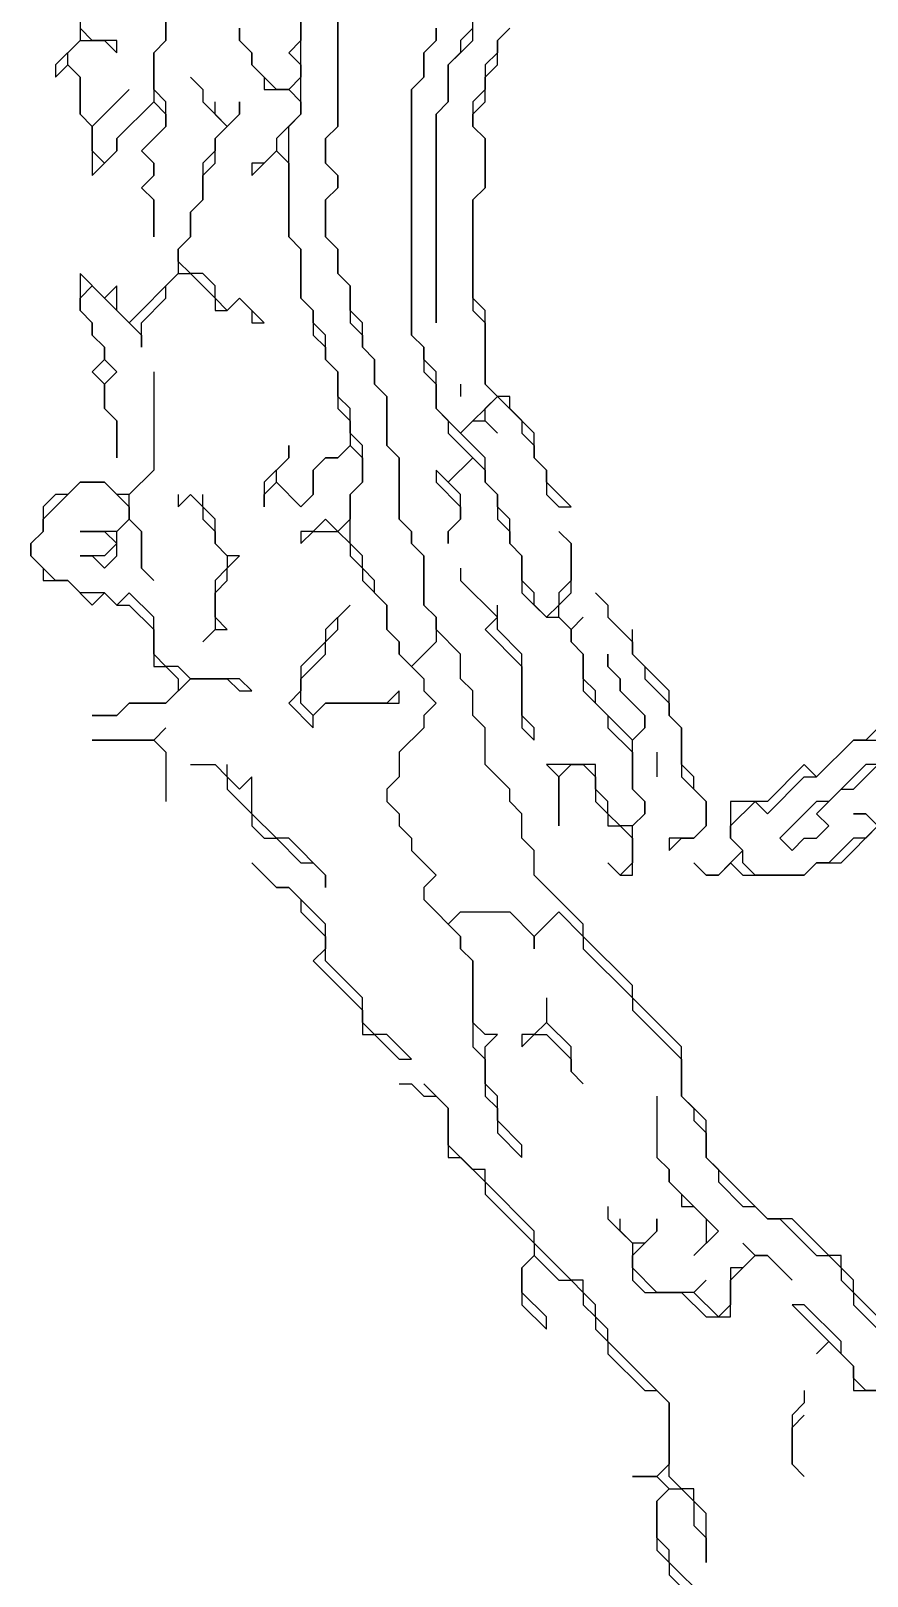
# Model space of a CAD drawing. Header units: metres. Extents: x 76363 to 76886, y 81203 to 81673.
# Drawn here: x 76475.8 to 76503, y 81456.2 to 81506.5 of the extents above; entities that cross this region are included whole.
import ezdxf

# ---------------------------------------------------------------- set-up
doc = ezdxf.new("R2010")
doc.units = ezdxf.units.M

msp = doc.modelspace()

# ---------------------------------------------------------------- linework, layer by layer
for points in [[(76477.4, 81509.4, 218.51), (76477.4, 81506.2, 218.4), (76476.6, 81505.4, 218.34), (76476.6, 81505, 218.4), (76477, 81505.4, 218.34), (76477.4, 81505, 218.55), (76477.4, 81503.8, 218.73), (76477.8, 81503.4, 218.83), (76477.8, 81501.8, 218.87), (76478.6, 81502.6, 219.28), (76478.6, 81503, 219.202), (76479.8, 81504.2, 219.54), (76480.2, 81503.8, 219.795), (76480.2, 81503.4, 219.925), (76479.4, 81502.6, 219.457), (76479.8, 81502.2, 219.54), (76479.8, 81501.8, 219.47), (76479.4, 81501.4, 219.305), (76479.8, 81501, 219.484), (76479.8, 81499.8, 219.695), (76479.8, 81501, 219.484), (76479.4, 81501.4, 219.305), (76479.8, 81501.8, 219.47), (76479.8, 81502.2, 219.54), (76479.4, 81502.6, 219.457), (76480.2, 81503.4, 219.925), (76480.2, 81504.2, 219.805), (76479.8, 81504.6, 219.555), (76479.8, 81505.8, 219.49), (76480.2, 81506.2, 219.82), (76480.2, 81507, 219.93)], [(76484.6, 81509.4, 224.075), (76484.6, 81506.2, 224.68), (76484.2, 81505.8, 224.11), (76484.6, 81505.4, 224.813), (76484.6, 81505, 224.903), (76484.2, 81504.6, 223.923), (76483.8, 81504.6, 223.16), (76483, 81505.4, 221.995), (76483, 81505.8, 222.182), (76482.6, 81506.2, 221.662), (76482.6, 81506.6, 221.543)], [(76485.8, 81508.6, 227.18), (76485.8, 81503.4, 227.715), (76485.4, 81503, 227.032), (76485.4, 81502.2, 227.121), (76485.8, 81501.8, 227.53), (76485.8, 81501.4, 227.475), (76485.4, 81501, 227.16), (76485.4, 81499.8, 227.387), (76485.8, 81499.4, 227.5), (76485.8, 81498.6, 227.435), (76486.2, 81498.2, 227.645), (76486.2, 81497, 227.483), (76486.6, 81496.6, 227.645), (76486.6, 81496.2, 227.52), (76487, 81495.8, 227.76), (76487, 81495, 227.59), (76487.4, 81494.6, 227.657), (76487.4, 81493, 227.215), (76487.8, 81492.6, 227.43), (76487.8, 81490.6, 226.81), (76488.2, 81490.2, 226.975), (76488.2, 81489.8, 226.96), (76488.6, 81489.4, 226.94), (76488.6, 81487.8, 226.68), (76489, 81487.4, 226.847), (76489, 81486.6, 226.81), (76488.2, 81485.8, 225.007), (76487.8, 81486.2, 224.975), (76487.8, 81486.6, 225.076), (76487.4, 81487, 224.1), (76487.4, 81487.8, 224.305), (76487, 81488.2, 223.678), (76487, 81488.6, 223.885), (76486.6, 81489, 223.327), (76486.6, 81489.4, 223.403), (76486.2, 81489.8, 223.026), (76486.2, 81491.4, 224.18), (76486.6, 81491.8, 224.827), (76486.6, 81493, 225.453), (76486.2, 81493.4, 225.077), (76486.2, 81494.2, 225.483), (76485.8, 81494.6, 225.112), (76485.8, 81495.4, 225.491), (76485.4, 81495.8, 224.89), (76485.4, 81496.6, 225.183), (76485, 81497, 224.743), (76485, 81497.4, 224.877), (76484.6, 81497.8, 224.447), (76484.6, 81499.4, 225.197), (76484.2, 81499.8, 224.677), (76484.2, 81503.4, 223.468), (76484.6, 81503.8, 224.246), (76484.6, 81509.4, 224.075)], [(76503.4, 81464.6, 227.865), (76502.6, 81465.4, 227.75), (76502.6, 81465.8, 227.84), (76502.2, 81466.2, 227.825), (76502.2, 81466.6, 227.88), (76501.8, 81466.6, 227.823), (76500.6, 81467.8, 227.71), (76499.8, 81467.8, 227.71), (76497.8, 81469.8, 227.322), (76497.8, 81471, 227.475), (76497, 81471.8, 227.232), (76497, 81473.4, 227.43), (76495.4, 81475, 227.315), (76495.4, 81475.4, 227.34), (76493.8, 81477, 227.062), (76493.8, 81477.4, 227.045), (76492.2, 81479, 226.69), (76492.2, 81479.8, 226.81), (76491.8, 81480.2, 226.67), (76491.8, 81481, 226.87), (76491.4, 81481.4, 226.77), (76491.4, 81481.8, 226.745), (76490.6, 81482.6, 226.765), (76490.6, 81483.8, 226.835), (76490.2, 81484.2, 226.777), (76490.2, 81485, 226.81), (76489.8, 81485.4, 226.68), (76489.8, 81486.2, 226.95), (76489, 81487, 226.83), (76489, 81487.4, 226.847), (76488.6, 81487.8, 226.68), (76488.6, 81489.4, 226.94), (76488.2, 81489.8, 226.96), (76488.2, 81490.2, 226.975), (76487.8, 81490.6, 226.81), (76487.8, 81492.6, 227.43), (76487.4, 81493, 227.215), (76487.4, 81494.6, 227.657), (76487, 81495, 227.59), (76487, 81495.8, 227.76), (76486.6, 81496.2, 227.52), (76486.6, 81497, 227.7), (76486.2, 81497.4, 227.49), (76486.2, 81498.2, 227.645), (76485.8, 81498.6, 227.435), (76485.8, 81499.4, 227.5), (76485.4, 81499.8, 227.387), (76485.4, 81501, 227.16), (76485.8, 81501.4, 227.475), (76485.8, 81501.8, 227.53), (76485.4, 81502.2, 227.121), (76485.4, 81503, 227.032), (76485.8, 81503.4, 227.715), (76485.8, 81508.6, 227.18)], [(76490.2, 81506.6, 229.14), (76489.8, 81506.2, 229.25), (76489.8, 81505.8, 229.155), (76489.4, 81505.4, 229.2), (76489.4, 81504.2, 228.96), (76489, 81503.8, 229.03), (76489, 81497, 228.627), (76489, 81503.8, 229.03), (76489.4, 81504.2, 228.96), (76489.4, 81505.4, 229.2), (76490.2, 81506.2, 229.13), (76490.2, 81507.8, 229.35)], [(76480.2, 81507, 219.93), (76480.2, 81506.2, 219.82), (76479.8, 81505.8, 219.49), (76479.8, 81504.2, 219.54), (76478.6, 81503, 219.202), (76478.6, 81502.6, 219.28), (76478.2, 81502.2, 219), (76477.8, 81502.6, 218.83), (76477.8, 81503.4, 218.83), (76479, 81504.6, 219.14), (76477.8, 81503.4, 218.83), (76477.4, 81503.8, 218.73), (76477.4, 81505, 218.55), (76477, 81505.4, 218.34), (76477, 81505.8, 218.36), (76477.4, 81506.2, 218.4), (76478.2, 81506.2, 218.87), (76478.6, 81505.8, 218.93), (76478.6, 81506.2, 219.055), (76477.8, 81506.2, 218.64), (76477.4, 81506.6, 218.47)], [(76482.6, 81506.6, 221.543), (76482.6, 81506.2, 221.662), (76483, 81505.8, 222.182), (76483, 81505.4, 221.995), (76483.4, 81505, 222.613), (76483.4, 81504.6, 222.42), (76484.2, 81504.6, 223.923), (76484.6, 81504.2, 224.512), (76484.6, 81503.8, 224.246), (76483.8, 81503, 222.765), (76483.8, 81502.6, 222.863), (76483.4, 81502.2, 222.623), (76483, 81502.2, 222.027), (76483, 81501.8, 222.068), (76483.8, 81502.6, 222.863), (76484.2, 81502.2, 223.687), (76484.2, 81499.8, 224.677), (76484.6, 81499.4, 225.197), (76484.6, 81497.8, 224.447), (76485, 81497.4, 224.877), (76485, 81496.6, 224.51), (76485.4, 81496.2, 224.973), (76485.4, 81495.8, 224.89), (76485.8, 81495.4, 225.491), (76485.8, 81494.2, 224.784), (76486.2, 81493.8, 225.09), (76486.2, 81493, 224.94), (76485.8, 81492.6, 224.437), (76485.4, 81492.6, 223.95), (76485, 81492.2, 223.522), (76485, 81491.4, 223.363), (76484.6, 81491, 222.734), (76483.8, 81491.8, 221.77), (76483.8, 81492.2, 221.87), (76484.2, 81492.6, 222.505), (76484.2, 81493, 222.643), (76484.2, 81492.6, 222.505), (76483.4, 81491.8, 221.55), (76483.4, 81491, 221.275), (76483.4, 81491.4, 221.355), (76483.8, 81491.8, 221.77), (76484.6, 81491, 222.734), (76485, 81491.4, 223.363), (76485, 81492.2, 223.522), (76485.4, 81492.6, 223.95), (76485.8, 81492.6, 224.437), (76486.2, 81493, 224.94), (76486.6, 81492.6, 225.444), (76486.6, 81491.8, 224.827), (76486.2, 81491.4, 224.18), (76486.2, 81490.6, 223.6), (76485.8, 81490.2, 222.958), (76485.4, 81490.6, 223.078), (76485, 81490.2, 222.59), (76484.6, 81490.2, 222.287), (76484.6, 81489.8, 222.063), (76485, 81490.2, 222.59), (76485.8, 81490.2, 222.958), (76486.2, 81489.8, 223.026), (76486.2, 81489.4, 222.92), (76486.6, 81489, 223.327), (76486.6, 81488.6, 223.292), (76487.4, 81487.8, 224.305), (76487.4, 81487, 224.1), (76487.8, 81486.6, 225.076), (76487.8, 81486.2, 224.975), (76488.6, 81485.4, 224.822), (76488.6, 81485, 224.317), (76489, 81484.6, 224.386), (76488.6, 81484.2, 223.77), (76488.6, 81483.8, 223.458), (76487.8, 81483, 222.52), (76487.8, 81482.2, 222.132), (76487.4, 81481.8, 221.635), (76487.4, 81481.4, 221.472), (76487.8, 81481, 221.975), (76487.8, 81480.6, 221.685), (76488.2, 81480.2, 221.992), (76488.2, 81479.8, 221.817), (76489, 81479, 221.833), (76488.6, 81478.6, 221.353), (76488.6, 81478.2, 221.118), (76489.8, 81477, 221.867), (76489.8, 81476.6, 221.68), (76490.2, 81476.2, 221.972), (76490.2, 81473.4, 220.555), (76490.6, 81473, 220.756), (76490.6, 81471.8, 220.214), (76491, 81471.4, 220.388), (76491, 81470.6, 220.17), (76491.8, 81469.8, 220.29), (76491.8, 81470.2, 220.41), (76491, 81471, 220.26), (76491, 81471.8, 220.613), (76490.6, 81472.2, 220.403), (76490.6, 81473.4, 220.993), (76491, 81473.8, 221.632), (76490.6, 81473.8, 221.144), (76490.2, 81474.2, 220.99), (76490.2, 81476.2, 221.972), (76489.8, 81476.6, 221.68), (76489.8, 81477, 221.867), (76489.4, 81477.4, 221.58), (76489.8, 81477.8, 222.13), (76491.4, 81477.8, 224.6), (76492.2, 81477, 224.788), (76492.2, 81476.6, 224.688), (76492.2, 81477, 224.788), (76493, 81477.8, 226.905), (76493.8, 81477, 227.062), (76493.8, 81476.6, 227.005), (76495.4, 81475, 227.315), (76495.4, 81474.6, 227.25), (76497, 81473, 227.412), (76497, 81471.8, 227.232), (76497.4, 81471.4, 227.417), (76497.4, 81471, 227.43), (76497.8, 81470.6, 227.38), (76497.8, 81469.8, 227.322), (76498.2, 81469.4, 227.405), (76498.2, 81469, 227.39), (76499, 81468.2, 227.597), (76499.4, 81468.2, 227.645), (76499.8, 81467.8, 227.71), (76500.2, 81467.8, 227.71), (76501.4, 81466.6, 227.72), (76501.8, 81466.6, 227.823), (76502.2, 81466.2, 227.825), (76502.2, 81465.8, 227.77), (76502.6, 81465.4, 227.75), (76502.6, 81465, 227.75), (76503.4, 81464.2, 227.84)], [(76491.4, 81506.6, 228.46), (76491, 81506.2, 228.585), (76491, 81505.8, 228.575), (76490.6, 81505.4, 228.632), (76490.6, 81504.6, 228.41), (76490.2, 81504.2, 228.56), (76490.2, 81503.4, 228.32), (76490.6, 81503, 228.3), (76490.6, 81501.4, 228.305), (76490.2, 81501, 228.32), (76490.2, 81497.4, 227.975), (76490.6, 81497, 227.99), (76490.6, 81495, 227.95), (76491, 81494.6, 227.9), (76489.8, 81493.4, 228.375), (76489, 81494.2, 228.53), (76489, 81495.4, 228.505), (76488.6, 81495.8, 228.6), (76488.6, 81496.2, 228.77), (76488.2, 81496.6, 228.63), (76488.2, 81504.6, 228.91), (76488.6, 81505, 228.983), (76488.6, 81505.8, 228.925), (76489, 81506.2, 229.058), (76489, 81506.6, 229.04)], [(76489, 81506.6, 229.04), (76489, 81506.2, 229.058), (76488.6, 81505.8, 228.925), (76488.6, 81505, 228.983), (76488.2, 81504.6, 228.91), (76488.2, 81496.6, 228.63), (76488.6, 81496.2, 228.77), (76488.6, 81495.4, 228.545), (76489, 81495, 228.48), (76489, 81494.2, 228.53), (76489.4, 81493.8, 228.545), (76489.4, 81493.4, 228.33), (76490.2, 81492.6, 228.15), (76489.4, 81491.8, 227.42), (76489, 81492.2, 227.52), (76489, 81491.8, 227.35), (76489.8, 81491, 227.545), (76489.8, 81490.6, 227.45), (76489.4, 81490.2, 227.28), (76489.4, 81489.8, 227.105), (76489.4, 81490.2, 227.28), (76489.8, 81490.6, 227.45), (76489.8, 81491.4, 227.605), (76489.4, 81491.8, 227.42), (76490.2, 81492.6, 228.15), (76490.6, 81492.2, 228.13), (76490.6, 81491.8, 228.057), (76491, 81491.4, 228.05), (76491, 81490.6, 227.98), (76491.4, 81490.2, 228.14), (76491.4, 81489.8, 228.095), (76491.8, 81489.4, 228.15), (76491.8, 81488.2, 227.985), (76492.6, 81487.4, 227.99), (76493, 81487.4, 227.95), (76493.4, 81487, 227.97), (76493.4, 81486.6, 228.025), (76493.8, 81486.2, 228.257), (76493.8, 81485, 228.065), (76494.6, 81484.2, 228.3), (76494.6, 81483.8, 228.28), (76495.4, 81483, 228.275), (76495.4, 81481.8, 228.035), (76495.8, 81481.4, 228.245), (76495.8, 81481, 228.15), (76495.4, 81480.6, 227.903), (76495, 81480.6, 227.71), (76494.6, 81481, 227.58), (76494.6, 81481.4, 227.6), (76494.2, 81481.8, 227.5), (76494.2, 81482.6, 227.61), (76492.6, 81482.6, 227.01), (76493, 81482.2, 227.105), (76493, 81480.6, 226.92), (76493, 81482.2, 227.105), (76493.4, 81482.6, 227.432), (76493.8, 81482.6, 227.615), (76494.2, 81482.2, 227.44), (76494.2, 81481.4, 227.41), (76494.6, 81481, 227.58), (76494.6, 81480.6, 227.5), (76495, 81480.6, 227.71), (76495.4, 81480.2, 227.883), (76495.4, 81479.4, 227.86), (76495, 81479, 227.605), (76494.6, 81479.4, 227.498), (76494.6, 81479.4, 227.498), (76495, 81479, 227.605), (76495.4, 81479, 227.72), (76495.4, 81480.6, 227.903), (76495.8, 81481, 228.15), (76495.8, 81481.4, 228.245), (76495.4, 81481.8, 228.035), (76495.4, 81483.4, 228.34), (76495.8, 81483.8, 228.27), (76495.8, 81484.2, 228.17), (76495, 81485, 228.18), (76495, 81485.4, 228.04), (76494.6, 81485.8, 228.1), (76494.6, 81486.2, 228.115), (76494.6, 81485.8, 228.1), (76495, 81485.4, 228.04), (76495, 81485, 228.18), (76495.8, 81484.2, 228.17), (76495.8, 81483.8, 228.27), (76495.4, 81483.4, 228.34), (76494.2, 81484.6, 228.24), (76494.2, 81485, 228.283), (76493.8, 81485.4, 228.13), (76493.8, 81486.2, 228.257), (76493.4, 81486.6, 228.025), (76493.4, 81487, 227.97), (76493.8, 81487.4, 227.87), (76493.4, 81487, 227.97), (76493, 81487.4, 227.95), (76493, 81487.8, 227.96), (76493.4, 81488.2, 227.71), (76493.4, 81489.8, 227.94), (76493, 81490.2, 227.88), (76493.4, 81489.8, 227.94), (76493.4, 81488.6, 227.88), (76493, 81488.2, 227.98), (76493, 81487.8, 227.96), (76492.6, 81487.4, 227.99), (76492.2, 81487.8, 228.08), (76492.2, 81488.2, 228.17), (76491.8, 81488.6, 228.005), (76491.8, 81489.4, 228.15), (76491.4, 81489.8, 228.095), (76491.4, 81490.6, 228.06), (76491, 81491, 228), (76491, 81491.4, 228.05), (76490.6, 81491.8, 228.057), (76490.6, 81492.6, 228.22), (76489.8, 81493.4, 228.375), (76490.2, 81493.8, 228.28), (76490.6, 81493.8, 228.01), (76491, 81493.4, 228.03), (76490.6, 81493.8, 228.01), (76490.6, 81494.2, 227.945), (76491, 81494.6, 227.9), (76491.8, 81493.8, 227.813), (76491.8, 81493.4, 227.79), (76492.2, 81493, 227.78), (76492.2, 81492.6, 227.91), (76492.6, 81492.2, 227.733), (76492.6, 81491.4, 227.775), (76493, 81491, 227.765), (76493.4, 81491, 227.76), (76492.6, 81491.8, 227.72), (76492.6, 81492.2, 227.733), (76492.2, 81492.6, 227.91), (76492.2, 81493.4, 227.79), (76491.4, 81494.2, 227.795), (76491.4, 81494.6, 227.85), (76491, 81494.6, 227.9), (76490.6, 81495, 227.95), (76490.6, 81497.4, 227.95), (76490.2, 81497.8, 228), (76490.2, 81501, 228.32), (76490.6, 81501.4, 228.305), (76490.6, 81503, 228.3), (76490.2, 81503.4, 228.32), (76490.2, 81503.8, 228.41), (76490.6, 81504.2, 228.373), (76490.6, 81505, 228.5), (76491, 81505.4, 228.48), (76491, 81506.2, 228.585), (76491.4, 81506.6, 228.46)], [(76481, 81505, 220.34), (76481.4, 81504.6, 220.637), (76481.4, 81504.2, 220.565), (76482.2, 81503.4, 221.097), (76481.8, 81503, 220.838), (76481.8, 81502.6, 220.76), (76481.4, 81502.2, 220.52), (76481.4, 81501, 220.58), (76481, 81500.6, 220.38), (76481, 81499.8, 220.503), (76480.6, 81499.4, 220.188), (76480.6, 81498.6, 220.14), (76479, 81497, 219.49), (76478.6, 81497.4, 219.328), (76478.6, 81498.2, 219.24), (76478.2, 81497.8, 219.15), (76477.4, 81498.6, 218.96), (76477.4, 81497.4, 218.865), (76477.8, 81497, 218.89), (76477.8, 81496.6, 218.865), (76478.2, 81496.2, 219.035), (76478.2, 81495.8, 219.055), (76477.8, 81495.4, 218.965), (76478.2, 81495, 219.105), (76478.2, 81494.2, 219.07), (76478.6, 81493.8, 219.147), (76478.6, 81492.6, 218.92), (76478.6, 81493.8, 219.147), (76478.2, 81494.2, 219.07), (76478.2, 81495, 219.105), (76478.6, 81495.4, 219.2), (76478.2, 81495.8, 219.055), (76478.2, 81496.2, 219.035), (76477.8, 81496.6, 218.865), (76477.8, 81497, 218.89), (76477.4, 81497.4, 218.865), (76477.4, 81497.8, 218.885), (76477.8, 81498.2, 219.055), (76479.4, 81496.6, 219.705), (76479.4, 81496.2, 219.683), (76479.4, 81497, 219.61), (76480.2, 81497.8, 219.857), (76480.2, 81498.2, 219.747), (76480.6, 81498.6, 220.14), (76481, 81498.6, 220.515), (76481.8, 81497.8, 221.185), (76481.8, 81497.4, 221.132), (76482.2, 81497.4, 221.57), (76482.6, 81497.8, 222.175), (76483, 81497.4, 222.523), (76483, 81497, 222.395), (76483.4, 81497, 222.78), (76482.6, 81497.8, 222.175), (76482.2, 81497.4, 221.57), (76481.8, 81497.8, 221.185), (76481.8, 81498.2, 221.39), (76481.4, 81498.6, 221.012), (76481, 81498.6, 220.515), (76480.6, 81499, 220.11), (76480.6, 81499.4, 220.188), (76481, 81499.8, 220.503), (76481, 81500.6, 220.38), (76481.4, 81501, 220.58), (76481.4, 81501.8, 220.5), (76481.8, 81502.2, 220.807), (76481.8, 81503, 220.838), (76482.6, 81503.8, 221.48), (76482.6, 81504.2, 221.64), (76482.6, 81503.8, 221.48), (76482.2, 81503.4, 221.097), (76481.8, 81503.8, 220.907), (76481.8, 81504.2, 220.855)], [(76479.8, 81495.4, 219.877), (76479.8, 81492.2, 219.2), (76479, 81491.4, 218.86), (76478.6, 81491.4, 218.825), (76478.2, 81491.8, 218.81), (76477.4, 81491.8, 218.807), (76477, 81491.4, 218.79), (76476.6, 81491.4, 218.79), (76476.2, 81491, 218.695), (76476.2, 81490.2, 218.775), (76475.8, 81489.8, 218.58), (76475.8, 81489.4, 218.635), (76476.2, 81489, 218.89), (76476.2, 81488.6, 218.75), (76477, 81488.6, 219.054), (76477.8, 81487.8, 218.78), (76478.2, 81488.2, 219.233), (76478.6, 81487.8, 219.01), (76479, 81487.8, 218.957), (76479.8, 81487, 218.89), (76479.8, 81485.8, 218.65), (76480.2, 81485.8, 218.76), (76480.6, 81485.4, 218.82), (76480.6, 81485, 218.81), (76480.2, 81484.6, 218.78), (76479, 81484.6, 218.64), (76478.6, 81484.2, 218.7), (76477.8, 81484.2, 218.62), (76478.6, 81484.2, 218.7), (76479, 81484.6, 218.64), (76480.2, 81484.6, 218.78), (76481, 81485.4, 219.005), (76482.2, 81485.4, 219.667), (76482.6, 81485, 219.72), (76483, 81485, 219.893), (76482.6, 81485.4, 219.89), (76481, 81485.4, 219.005), (76480.6, 81485.8, 219.035), (76480.2, 81485.8, 218.76), (76479.8, 81486.2, 218.745), (76479.8, 81487.4, 219.03), (76479, 81488.2, 219.3), (76478.6, 81487.8, 219.01), (76478.2, 81488.2, 219.233), (76477.4, 81488.2, 218.915), (76477, 81488.6, 219.054), (76476.6, 81488.6, 218.865), (76475.8, 81489.4, 218.635), (76475.8, 81489.8, 218.58), (76476.2, 81490.2, 218.775), (76476.2, 81490.6, 218.68), (76477.4, 81491.8, 218.807), (76478.2, 81491.8, 218.81), (76479, 81491, 218.93), (76479, 81490.6, 218.98), (76478.6, 81490.2, 219.615), (76477.4, 81490.2, 219.538), (76478.2, 81490.2, 219.73), (76478.6, 81489.8, 219.87), (76478.2, 81489.4, 219.92), (76477.4, 81489.4, 219.93), (76477.8, 81489.4, 219.933), (76478.2, 81489, 219.91), (76478.6, 81489.4, 219.925), (76478.6, 81490.2, 219.615), (76479, 81490.6, 218.98), (76479.4, 81490.2, 219.11), (76479.4, 81489, 219.443), (76479.8, 81488.6, 219.35), (76479.4, 81489, 219.443), (76479.4, 81490.2, 219.11), (76479, 81490.6, 218.98), (76479, 81491.4, 218.86), (76479.8, 81492.2, 219.2)], [(76489.8, 81495, 228.333), (76489.8, 81494.6, 228.39)], [(76480.6, 81491.4, 219.73), (76480.6, 81491, 219.685), (76481, 81491.4, 219.93), (76481.4, 81491, 219.985), (76481.4, 81490.6, 219.81), (76481.8, 81490.2, 219.8), (76481.8, 81489.8, 219.71), (76482.2, 81489.4, 219.913), (76482.2, 81489, 220.12), (76481.8, 81488.6, 219.95), (76481.8, 81487, 219.735), (76481.4, 81486.6, 219.485), (76481.8, 81487, 219.735), (76482.2, 81487, 220.04), (76481.8, 81487.4, 219.745), (76481.8, 81488.2, 219.975), (76482.2, 81488.6, 220.065), (76482.2, 81489, 220.12), (76482.6, 81489.4, 220.145), (76482.2, 81489.4, 219.913), (76481.8, 81489.8, 219.71), (76481.8, 81490.6, 220.005), (76481.4, 81491, 219.985), (76481.4, 81491.4, 220.183)], [(76489.8, 81489, 227.22), (76489.8, 81488.6, 227.015), (76491, 81487.4, 227.3), (76490.6, 81487, 227.21), (76491.8, 81485.8, 227.14), (76491.8, 81483.8, 226.91), (76492.2, 81483.4, 226.925), (76492.2, 81483.8, 226.99), (76491.8, 81484.2, 227), (76491.8, 81486.2, 227.32), (76491, 81487, 227.325), (76491, 81487.8, 227.45)], [(76494.2, 81488.2, 227.71), (76494.6, 81487.8, 227.77), (76494.6, 81487.4, 227.745), (76495.4, 81486.6, 227.785), (76495.4, 81486.2, 227.77), (76495.8, 81485.8, 227.75), (76495.8, 81485.4, 227.808), (76496.6, 81484.6, 227.85), (76496.6, 81484.2, 227.945), (76497, 81483.8, 227.885), (76497, 81482.2, 227.835), (76497.8, 81481.4, 227.78), (76497.8, 81480.6, 227.775), (76497.4, 81480.2, 227.84), (76496.6, 81480.2, 228.04), (76496.6, 81479.8, 227.905), (76497, 81480.2, 227.96), (76497.4, 81480.2, 227.84), (76497.8, 81480.6, 227.775), (76497.8, 81481.4, 227.78), (76497.4, 81481.8, 227.79), (76497.4, 81482.2, 227.815), (76497, 81482.6, 227.84), (76497, 81483.8, 227.885), (76496.6, 81484.2, 227.945), (76496.6, 81485, 227.79), (76495.4, 81486.2, 227.77), (76495.4, 81487, 227.785)], [(76486.2, 81487.8, 222.897), (76485.4, 81487, 222.28), (76485.4, 81486.6, 222.075), (76484.6, 81485.8, 221.357), (76484.6, 81485, 220.833), (76484.2, 81484.6, 220.265), (76485, 81483.8, 220.712), (76485, 81484.2, 220.905), (76485.4, 81484.6, 221.514), (76487.8, 81484.6, 223.588), (76487.8, 81485, 224.038), (76487.4, 81484.6, 223.32), (76485.4, 81484.6, 221.514), (76485, 81484.2, 220.905), (76484.6, 81484.6, 220.61), (76484.6, 81485.4, 221.05), (76485.4, 81486.2, 222.133), (76485.4, 81486.6, 222.075), (76485.8, 81487, 222.51), (76485.8, 81487.4, 222.57)], [(76504.6, 81485, 228.75), (76503, 81483.4, 228.51), (76502.6, 81483.4, 228.465), (76501.4, 81482.2, 228.26), (76501, 81482.6, 228.13), (76499.8, 81481.4, 228.01), (76498.6, 81481.4, 227.855), (76498.6, 81480.2, 227.8), (76499, 81479.8, 228.087), (76498.2, 81479, 227.93), (76497.8, 81479, 227.75), (76497.4, 81479.4, 227.617), (76497.8, 81479, 227.75), (76498.2, 81479, 227.93), (76498.6, 81479.4, 227.88), (76499, 81479, 228.05), (76501, 81479, 228.255), (76501.4, 81479.4, 228.493), (76502.2, 81479.4, 228.32), (76503.4, 81480.6, 228.52), (76503, 81481, 228.75), (76502.6, 81481, 228.82), (76503, 81481, 228.75), (76503.4, 81480.6, 228.52), (76503, 81480.2, 228.4), (76502.6, 81480.2, 228.515), (76501.8, 81479.4, 228.405), (76501.4, 81479.4, 228.493), (76501, 81479, 228.255), (76499.4, 81479, 228.245), (76499, 81479.4, 228.07), (76499, 81479.8, 228.087), (76498.6, 81480.2, 227.8), (76498.6, 81480.6, 227.82), (76499.4, 81481.4, 227.97), (76499.8, 81481, 228.07), (76501, 81482.2, 228.15), (76501.4, 81482.2, 228.26), (76502.6, 81483.4, 228.465), (76503.4, 81483.4, 228.575)], [(76480.2, 81483.8, 218.52), (76479.8, 81483.4, 218.505), (76477.8, 81483.4, 218.517), (76479.8, 81483.4, 218.505), (76480.2, 81483, 218.41), (76480.2, 81481.4, 218.34)], [(76503.4, 81482.6, 228.66), (76503, 81482.6, 228.58), (76501.8, 81481.4, 228.58), (76501.4, 81481.4, 228.46), (76500.2, 81480.2, 228.51), (76500.6, 81479.8, 228.77), (76501, 81480.2, 228.79), (76501.4, 81480.2, 228.783), (76501.8, 81480.6, 228.845), (76501.4, 81481, 228.59), (76502.2, 81481.8, 228.545), (76502.6, 81481.8, 228.7), (76504.2, 81483.4, 228.77)], [(76496.2, 81483, 228.155), (76496.2, 81482.2, 228.2)], [(76481, 81482.6, 218.62), (76481.8, 81482.6, 218.655), (76482.2, 81482.2, 218.52), (76482.2, 81481.8, 218.545), (76483, 81481, 218.62), (76483, 81480.6, 218.505), (76483.4, 81480.2, 218.5), (76483.8, 81480.2, 218.787), (76484.6, 81479.4, 218.82), (76485, 81479.4, 218.9), (76485.4, 81479, 218.985), (76485.4, 81478.6, 218.94), (76485.4, 81479, 218.985), (76484.2, 81480.2, 219.005), (76483.8, 81480.2, 218.787), (76483, 81481, 218.62), (76483, 81482.2, 218.825), (76482.6, 81481.8, 218.66), (76482.2, 81482.2, 218.52), (76482.2, 81482.6, 218.735)], [(76483, 81479.4, 218.395), (76483.8, 81478.6, 218.475), (76484.2, 81478.6, 218.43), (76484.6, 81478.2, 218.517), (76484.6, 81477.8, 218.435), (76485.4, 81477, 218.585), (76485.4, 81476.6, 218.57), (76485, 81476.2, 218.405), (76486.6, 81474.6, 218.785), (76486.6, 81473.8, 218.748), (76487, 81473.8, 218.98), (76487.8, 81473, 219.02), (76488.2, 81473, 219.217), (76487.4, 81473.8, 219.13), (76487, 81473.8, 218.98), (76486.6, 81474.2, 218.765), (76486.6, 81475, 218.765), (76485.4, 81476.2, 218.48), (76485.4, 81477.4, 218.725), (76484.2, 81478.6, 218.43), (76483.8, 81478.6, 218.475)], [(76492.6, 81475, 224.28), (76492.6, 81474.2, 223.493), (76492.2, 81473.8, 222.81), (76491.8, 81473.8, 222.458), (76491.8, 81473.4, 222.11), (76492.2, 81473.8, 222.81), (76492.6, 81473.8, 223.004), (76493.4, 81473, 223.095), (76493.4, 81472.6, 222.76), (76493.8, 81472.2, 222.773), (76493.4, 81472.6, 222.76), (76493.4, 81473.4, 223.572), (76492.6, 81474.2, 223.493)], [(76487.8, 81472.2, 218.98), (76488.2, 81472.2, 219.095), (76488.6, 81471.8, 219.11), (76489, 81471.8, 219.3), (76489.4, 81471.4, 219.445), (76489.4, 81469.8, 219.255), (76489.8, 81469.8, 219.403), (76490.6, 81469, 219.467), (76490.6, 81468.6, 219.385), (76492.2, 81467, 219.5), (76492.2, 81466.6, 219.41), (76491.8, 81466.2, 219.275), (76491.8, 81465, 219.11), (76492.6, 81464.2, 219.277), (76492.6, 81464.6, 219.32), (76491.8, 81465.4, 219.12), (76491.8, 81466.2, 219.275), (76492.2, 81466.6, 219.41), (76493, 81465.8, 219.6), (76493.4, 81465.8, 219.79), (76493.8, 81465.4, 219.96), (76493.8, 81465, 219.795), (76494.2, 81464.6, 219.747), (76494.2, 81464.2, 219.64), (76494.6, 81463.8, 219.615), (76494.6, 81463.4, 219.4), (76495.8, 81462.2, 219.43), (76496.2, 81462.2, 219.775), (76496.6, 81461.8, 219.87), (76496.6, 81459.8, 219.503), (76496.2, 81459.4, 219.22), (76495.4, 81459.4, 219.01), (76496.2, 81459.4, 219.22), (76496.6, 81459, 219.13), (76496.2, 81458.6, 219.005), (76496.2, 81457, 218.775), (76496.6, 81456.6, 218.8), (76496.6, 81456.2, 218.78), (76497.8, 81455, 218.762)], [(76497.8, 81455.4, 218.855), (76496.6, 81456.6, 218.8), (76496.6, 81457, 218.895), (76496.2, 81457.4, 218.795), (76496.2, 81458.6, 219.005), (76496.6, 81459, 219.13), (76497, 81459, 219.44), (76497.4, 81458.6, 219.54), (76497.4, 81457.8, 219.23), (76497.8, 81457.4, 219.405), (76497.8, 81456.6, 219.26), (76497.8, 81458.2, 219.675), (76497.4, 81458.6, 219.54), (76497.4, 81459, 219.698), (76497, 81459, 219.44), (76496.6, 81459.4, 219.3), (76496.6, 81461.8, 219.87), (76494.6, 81463.8, 219.615), (76494.6, 81464.2, 219.75), (76494.2, 81464.6, 219.747), (76494.2, 81465, 219.985), (76493.8, 81465.4, 219.96), (76493.8, 81465.8, 220.053), (76493.4, 81465.8, 219.79), (76492.2, 81467, 219.5), (76492.2, 81467.4, 219.635), (76490.6, 81469, 219.467), (76490.6, 81469.4, 219.54), (76490.2, 81469.4, 219.42), (76489.4, 81470.2, 219.27), (76489.4, 81471.4, 219.445), (76488.6, 81472.2, 219.29)], [(76496.2, 81471.8, 225.276), (76496.2, 81469.8, 224.084), (76496.6, 81469.4, 224.407), (76496.6, 81469, 224.082), (76497, 81468.6, 224.486), (76497, 81468.2, 224.123), (76497.4, 81468.2, 224.967), (76497.8, 81467.8, 225.2), (76497.8, 81467, 224.642), (76497.4, 81466.6, 224.008), (76498.2, 81467.4, 225.552), (76496.6, 81469, 224.082), (76496.6, 81469.4, 224.407), (76496.2, 81469.8, 224.084)], [(76494.6, 81468.2, 221.617), (76494.6, 81467.8, 221.398), (76495.4, 81467, 221.695), (76495.4, 81465.8, 221.097), (76495.8, 81465.4, 221.062), (76497, 81465.4, 222.287), (76497.8, 81464.6, 222.262), (76498.6, 81464.6, 223.31), (76498.6, 81465.8, 223.967), (76499.4, 81466.6, 225.767), (76499.8, 81466.6, 225.913), (76500.6, 81465.8, 225.548), (76499.8, 81466.6, 225.913), (76499.4, 81466.6, 225.767), (76499, 81467, 225.988), (76499.4, 81466.6, 225.767), (76499, 81466.2, 224.729), (76498.6, 81466.2, 224.55), (76498.6, 81465, 223.475), (76498.2, 81464.6, 222.885), (76497.4, 81465.4, 222.34), (76497.8, 81465.8, 223.517), (76497.4, 81465.4, 222.34), (76496.2, 81465.4, 221.727), (76495.4, 81466.2, 221.34), (76495.4, 81466.6, 221.605), (76496.2, 81467.4, 222.565), (76496.2, 81467.8, 222.892), (76496.2, 81467.4, 222.565), (76495.8, 81467, 222.21), (76495.4, 81467, 221.695), (76495, 81467.4, 221.56), (76495, 81467.8, 221.7)], [(76503.4, 81462.2, 227.103), (76503, 81462.2, 226.138), (76502.6, 81462.6, 225.403), (76502.6, 81463, 225.706), (76502.2, 81463.4, 225.18), (76502.2, 81463.8, 225.719), (76501, 81465, 225.297), (76500.6, 81465, 224.884), (76501.8, 81463.8, 224.857), (76501.4, 81463.4, 224.18), (76501.8, 81463.8, 224.857), (76502.6, 81463, 225.706), (76502.6, 81462.2, 225.278), (76503.4, 81462.2, 227.103)], [(76501, 81462.2, 223.577), (76501, 81461.8, 223.64), (76500.6, 81461.4, 223.287), (76500.6, 81459.8, 223.06), (76501, 81459.4, 223.198), (76500.6, 81459.8, 223.06), (76500.6, 81461, 223.115), (76501, 81461.4, 223.748)]]:
    msp.add_polyline3d(points)

doc.saveas('drawing.dxf')
